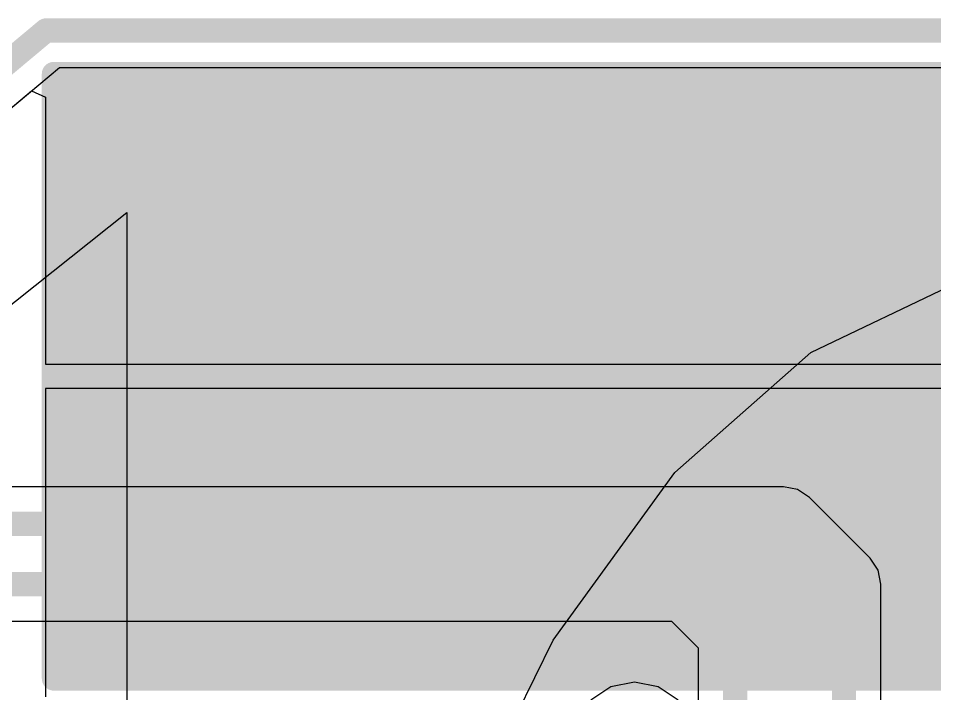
# Model space of a CAD drawing. Header units: inches. Extents: x -0.1 to 84.5, y -0.1 to 23.7.
# Drawn here: x 36.1 to 43.68, y 18.09 to 23.68 of the extents above; entities that cross this region are included whole.
import ezdxf

# ---------------------------------------------------------------- set-up
doc = ezdxf.new("R2010")
doc.units = ezdxf.units.IN
for name, color, linetype in [('Bottom 3D Body', 56, 'Continuous'), ('Bottom Courtyard', 56, 'Continuous'), ('Bottom Layer', 5, 'Continuous'), ('Bottom Solder', 6, 'Continuous'), ('Keep-Out Layer', 6, 'Continuous'), ('Top Layer', 1, 'Continuous'), ('Top Overlay', 2, 'Continuous')]:
    doc.layers.add(name, color=color, linetype=linetype)

# ---------------------------------------------------------------- blocks, each defined once
blk = doc.blocks.new('I___________________B_74')
at = {"layer": 'Bottom Layer'}
blk.add_hatch(color=5, dxfattribs=at).paths.add_polyline_path([(-13, 2.5), (13, 2.5), (13, -2.5), (-13, -2.5)])
at = {"layer": 'Bottom Solder'}
blk.add_hatch(color=6, dxfattribs=at).paths.add_polyline_path([(-13.05, 2.55), (13.05, 2.55), (13.05, -2.55), (-13.05, -2.55)])
at = {"layer": 'Bottom 3D Body'}
for points in [[(13.081, 2.5, 0.2, 0.2, 0), (-13.081, 2.5, 0.2, 0.2, 0)], [(13.081, 2.5, 0.2, 0.2, 0), (13.081, -2.5, 0.2, 0.2, 0)], [(13.081, -2.5, 0.2, 0.2, 0), (-13.081, -2.5, 0.2, 0.2, 0)]]:
    blk.add_lwpolyline(points, format="xyseb", dxfattribs=at)
for points in [[(13.031, 2.5, 0.1, 0.1, 1), (13.131, 2.5, 0.1, 0.1, 1)], [(13.031, 2.5, 0.1, 0.1, 1), (13.131, 2.5, 0.1, 0.1, 1)], [(13.031, -2.5, 0.1, 0.1, 1), (13.131, -2.5, 0.1, 0.1, 1)], [(13.031, -2.5, 0.1, 0.1, 1), (13.131, -2.5, 0.1, 0.1, 1)]]:
    blk.add_lwpolyline(points, format="xyseb", close=True, dxfattribs=at)
at = {"layer": 'Bottom Courtyard'}
for points in [[(13.081, 2.5, 0.2, 0.2, 0), (-13.081, 2.5, 0.2, 0.2, 0)], [(13.081, 2.5, 0.2, 0.2, 0), (13.081, -2.5, 0.2, 0.2, 0)], [(13.081, -2.5, 0.2, 0.2, 0), (-13.081, -2.5, 0.2, 0.2, 0)]]:
    blk.add_lwpolyline(points, format="xyseb", dxfattribs=at)
for points in [[(13.031, 2.5, 0.1, 0.1, 1), (13.131, 2.5, 0.1, 0.1, 1)], [(13.031, 2.5, 0.1, 0.1, 1), (13.131, 2.5, 0.1, 0.1, 1)], [(13.031, -2.5, 0.1, 0.1, 1), (13.131, -2.5, 0.1, 0.1, 1)], [(13.031, -2.5, 0.1, 0.1, 1), (13.131, -2.5, 0.1, 0.1, 1)]]:
    blk.add_lwpolyline(points, format="xyseb", close=True, dxfattribs=at)

msp = doc.modelspace()

# ---------------------------------------------------------------- linework, layer by layer
at = {"layer": 'Bottom Layer'}
for p, q in [((30.4059, 18.2231), (36.2149, 23.0816)), ((36.2149, 23.0816), (36.33, 23.0278)), ((36.33, 23.0278), (36.33, 20.82)), ((36.33, 20.82), (49.48, 20.82)), ((49.38, 20.62), (36.33, 20.62)), ((36.33, 20.62), (36.33, 18.07))]:
    msp.add_line(p, q, dxfattribs=at)
at = {"layer": 'Keep-Out Layer'}
for points in [[(30.1, 18.366, 0.2, 0.2, 0), (36.3341, 23.58, 0.2, 0.2, 0)], [(36.3341, 23.58, 0.2, 0.2, 0), (83.9933, 23.58, 0.2, 0.2, 0)]]:
    msp.add_lwpolyline(points, format="xyseb", dxfattribs=at)
msp.add_lwpolyline([(36.2841, 23.58, 0.1, 0.1, 1), (36.3841, 23.58, 0.1, 0.1, 1)], format="xyseb", close=True, dxfattribs=at)
msp.add_lwpolyline([(36.2841, 23.58, 0.1, 0.1, 1), (36.3841, 23.58, 0.1, 0.1, 1)], format="xyseb", close=True, dxfattribs=at)
at = {"layer": 'Top Layer'}
for p, q in [((30.4059, 18.2231), (36.4452, 23.2741)), ((36.4452, 23.2741), (83.3652, 23.2741)), ((42.432, 19.8059), (34.253, 19.8059)), ((42.5491, 19.7826), (42.432, 19.8059)), ((42.432, 19.8059), (42.432, 19.8059)), ((42.6483, 19.7163), (42.5491, 19.7826)), ((43.1483, 19.2163), (42.6483, 19.7163)), ((43.2146, 19.1171), (43.1483, 19.2163)), ((43.2379, 19), (43.2146, 19.1171)), ((43.2379, 18.03), (43.2379, 19)), ((43.2379, 19), (43.2379, 19)), ((34.9267, 18.6941), (41.5053, 18.6941)), ((41.5053, 18.6941), (41.7261, 18.4733)), ((41.7261, 18.4733), (41.7261, 18.0211)), ((41.2, 18.1898), (41.0049, 18.151)), ((41.3951, 18.151), (41.2, 18.1898)), ((41.0049, 18.151), (40.8395, 18.0405)), ((41.5605, 18.0405), (41.3951, 18.151))]:
    msp.add_line(p, q, dxfattribs=at)
for points in [[(34.253, 19.5, 0.2, 0.2, 0), (42.432, 19.5, 0.2, 0.2, 0)], [(42.432, 19.5, 0.2, 0.2, 0), (42.932, 19, 0.2, 0.2, 0)], [(34.8, 19, 0.2, 0.2, 0), (41.632, 19, 0.2, 0.2, 0)], [(41.632, 19, 0.2, 0.2, 0), (42.032, 18.6, 0.2, 0.2, 0)], [(42.932, 17.485, 0.2, 0.2, 0), (42.932, 19, 0.2, 0.2, 0)], [(42.032, 17.485, 0.2, 0.2, 0), (42.032, 18.6, 0.2, 0.2, 0)]]:
    msp.add_lwpolyline(points, format="xyseb", dxfattribs=at)
for points in [[(42.382, 19.5, 0.1, 0.1, 1), (42.482, 19.5, 0.1, 0.1, 1)], [(42.382, 19.5, 0.1, 0.1, 1), (42.482, 19.5, 0.1, 0.1, 1)], [(41.582, 19, 0.1, 0.1, 1), (41.682, 19, 0.1, 0.1, 1)], [(41.582, 19, 0.1, 0.1, 1), (41.682, 19, 0.1, 0.1, 1)], [(42.882, 19, 0.1, 0.1, 1), (42.982, 19, 0.1, 0.1, 1)], [(42.882, 19, 0.1, 0.1, 1), (42.982, 19, 0.1, 0.1, 1)], [(41.982, 18.6, 0.1, 0.1, 1), (42.082, 18.6, 0.1, 0.1, 1)], [(41.982, 18.6, 0.1, 0.1, 1), (42.082, 18.6, 0.1, 0.1, 1)]]:
    msp.add_lwpolyline(points, format="xyseb", close=True, dxfattribs=at)
at = {"layer": 'Top Overlay'}
for p, q in [((31.5665, 17.7492), (37.0013, 22.0745)), ((37.0013, 22.0745), (37.0013, 1.5)), ((42.6587, 20.9161), (43.8999, 21.5106)), ((41.5334, 19.9253), (42.6587, 20.9161)), ((40.5276, 18.5381), (41.5334, 19.9253)), ((39.7566, 16.9772), (40.5276, 18.5381))]:
    msp.add_line(p, q, dxfattribs=at)

# ---------------------------------------------------------------- block references
at = {"rotation": 180}
msp.add_blockref('I___________________B_74', (49.48, 20.72), dxfattribs=at)

doc.saveas('drawing.dxf')
